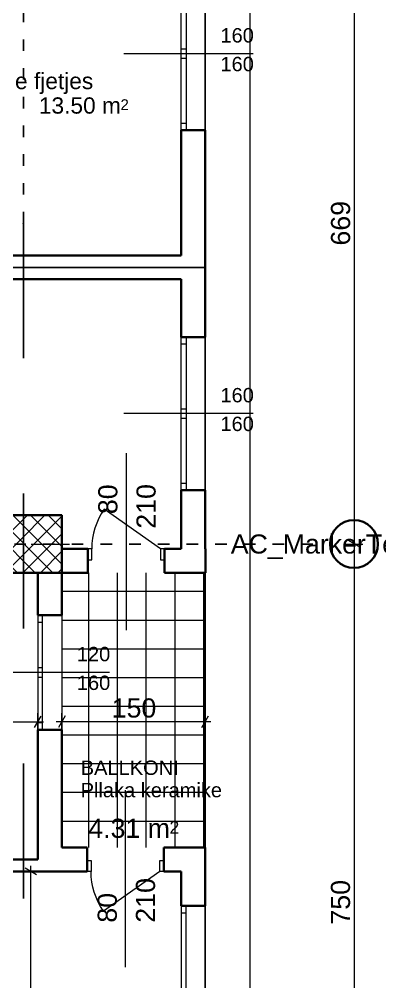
# Model space of a CAD drawing. Header units: centimetres. Extents: x 765 to 25620, y 224160 to 230516.
# Drawn here: x 4171 to 4548, y 228253 to 229259 of the extents above; entities that cross this region are included whole.
import ezdxf
from ezdxf.enums import TextEntityAlignment as Align

# ---------------------------------------------------------------- set-up
doc = ezdxf.new("R2010")
doc.units = ezdxf.units.CM
doc.header["$MEASUREMENT"] = 0
doc.linetypes.add('ACAD_ISO03W100', pattern=[30, 12, -18])
doc.linetypes.add('Small Dashed', pattern=[282.222222, 141.111111, -141.111111])
for name, color, linetype, lineweight in [('0_Pen_No__101', 252, 'Continuous', 13), ('ARCHICAD Door Markers_Pen_No__1', 7, 'Continuous', 13), ('ARCHICAD Door Markers_Pen_No__7', 7, 'Continuous', 35), ('ARCHICAD Doors_Pen_No__27', 7, 'Continuous', 35), ('ARCHICAD Window Markers_Pen_No__1', 7, 'Continuous', 13), ('ARCHICAD Window Markers_Pen_No__7', 7, 'Continuous', 35), ('ARCHICAD Windows_Pen_No__27', 7, 'Continuous', 35), ('Structural - Bearing_Pen_No__20', 1, 'Continuous', 0), ('Structural - Bearing_Pen_No__21', 7, 'Continuous', 35), ('Structural - Bearing_Pen_No__27', 7, 'Continuous', 35), ('Structural - Shear_Pen_No__1', 7, 'Continuous', 13), ('Structural - Shear_Pen_No__7', 7, 'Continuous', 35)]:
    doc.layers.add(name, color=color, linetype=linetype, lineweight=lineweight)
for name, color, linetype, lineweight, true_color in [('0_Pen_No__8', 7, 'Continuous', 35, 0xa80f02), ('Annotation - Text_Pen_No__8', 7, 'Continuous', 35, 0xa80f02), ('ARCHICAD Doors_Pen_No__23', 7, 'Continuous', 20, 0xff6600), ('ARCHICAD Doors_Pen_No__3', 7, 'Continuous', 18, 0xff6600), ('ARCHICAD Windows_Pen_No__23', 7, 'Continuous', 20, 0xff6600), ('ARCHICAD Windows_Pen_No__3', 7, 'Continuous', 18, 0xff6600), ('Structural - Shear_Pen_No__58', 7, 'Continuous', 25, 0xdf0000)]:
    doc.layers.add(name, color=color, linetype=linetype, lineweight=lineweight, true_color=true_color)
for name, color, linetype in [('ARCHICAD Door Markers', 7, 'Continuous'), ('ARCHICAD Doors', 7, 'Continuous'), ('ARCHICAD Window Markers', 7, 'Continuous'), ('ARCHICAD Windows', 7, 'Continuous'), ('Dimensioning - General', 7, 'Continuous'), ('Structural - Bearing', 7, 'Continuous')]:
    doc.layers.add(name, color=color, linetype=linetype)
doc.styles.add('GENERATED_STYLE_1', font='arial.ttf')

# ---------------------------------------------------------------- blocks, each defined once
blk = doc.blocks.new('Door 22_5')
at = {"layer": 'ARCHICAD Doors_Pen_No__23', "color": 30, "linetype": 'Continuous', "lineweight": 20, "true_color": 0xff6600}
for p, q in [((-360, 0), (-400, 0)), ((-400, 0), (-400, -115)), ((-360, -115), (-360, 0)), ((400, 0), (360, 0)), ((360, 0), (360, -115)), ((400, -115), (400, 0)), ((-400, -115), (-360, -115)), ((360, -115), (400, -115))]:
    blk.add_line(p, q, dxfattribs=at)
at = {"layer": 'ARCHICAD Doors_Pen_No__27', "color": 7, "linetype": 'Continuous', "lineweight": 35}
for p, q in [((-400, 0), (-437, 0)), ((-400, 0), (-437, 0)), ((-400, 0), (-400, -115)), ((-400, 0), (-400, -115)), ((400, 0), (400, -115)), ((400, 0), (400, -115)), ((400, 0), (437, 0)), ((400, 0), (437, 0)), ((-400, -115), (-400, -250)), ((-400, -115), (-400, -250)), ((400, -115), (400, -250)), ((400, -115), (400, -250)), ((-400, -250), (-437, -250)), ((-400, -250), (-437, -250)), ((400, -250), (437, -250)), ((400, -250), (437, -250))]:
    blk.add_line(p, q, dxfattribs=at)
at = {"layer": 'ARCHICAD Doors_Pen_No__3', "color": 30, "linetype": 'Continuous', "lineweight": 18, "true_color": 0xff6600}
blk.add_line((360, 0), (-230, 413), dxfattribs=at)
blk.add_arc((360, 0), 720, 145, 180, dxfattribs=at)
blk = doc.blocks.new('D Marker 22')
at = {"layer": 'ARCHICAD Door Markers_Pen_No__1', "color": 7, "linetype": 'Continuous', "lineweight": 13}
blk.add_line((0, -1250), (0, 600), dxfattribs=at)
at = {"layer": 'ARCHICAD Door Markers_Pen_No__7', "color": 7, "lineweight": 35, "style": 'GENERATED_STYLE_1'}
for tag, p in [('AC_MarkerText_3', (-369, -329)), ('A', (31, -329))]:
    blk.add_attdef(tag, text='', height=200, rotation=270, dxfattribs=at).set_placement(p, align=Align.BOTTOM_LEFT)
blk = doc.blocks.new('D Marker 22_4')
at = {"layer": 'ARCHICAD Door Markers_Pen_No__1', "color": 7, "linetype": 'Continuous', "lineweight": 13}
blk.add_line((0, 1000), (0, -850), dxfattribs=at)
at = {"layer": 'ARCHICAD Door Markers_Pen_No__7', "color": 7, "lineweight": 35, "style": 'GENERATED_STYLE_1'}
for tag, p in [('AC_MarkerText_3', (-369, 665)), ('A', (31, 665))]:
    blk.add_attdef(tag, text='', height=200, rotation=270, dxfattribs=at).set_placement(p, align=Align.BOTTOM_LEFT)
blk = doc.blocks.new('Double Sash Window 22')
at = {"layer": 'ARCHICAD Windows_Pen_No__23', "color": 30, "linetype": 'Continuous', "lineweight": 20, "true_color": 0xff6600}
for p, q in [((-600, 0), (-525, 0)), ((-525, 0), (-525, -50)), ((-50, -50), (-50, 0)), ((-50, 0), (0, 0)), ((0, 0), (50, 0)), ((50, 0), (50, -50)), ((525, -50), (525, 0)), ((525, 0), (600, 0)), ((-525, -50), (-600, -50)), ((0, -50), (-50, -50)), ((50, -50), (0, -50)), ((600, -50), (525, -50))]:
    blk.add_line(p, q, dxfattribs=at)
at = {"layer": 'ARCHICAD Windows_Pen_No__27', "color": 7, "linetype": 'Continuous', "lineweight": 35}
for p, q in [((-600, 0), (-600, -50)), ((-600, 0), (-600, -50)), ((600, 0), (600, -50)), ((600, 0), (600, -50)), ((-600, -50), (-600, -250)), ((600, -50), (600, -250))]:
    blk.add_line(p, q, dxfattribs=at)
at = {"layer": 'ARCHICAD Windows_Pen_No__3', "color": 30, "linetype": 'Continuous', "lineweight": 18, "true_color": 0xff6600}
for p, q in [((-600, 0), (600, 0)), ((-525, 0), (-50, 0)), ((50, 0), (525, 0)), ((-50, -50), (-525, -50)), ((525, -50), (50, -50)), ((-600, -250), (600, -250))]:
    blk.add_line(p, q, dxfattribs=at)
blk = doc.blocks.new('W Marker 22_2')
at = {"layer": 'ARCHICAD Window Markers_Pen_No__1', "color": 7, "linetype": 'Continuous', "lineweight": 13}
blk.add_line((0, 500), (0, -850), dxfattribs=at)
at = {"layer": 'ARCHICAD Window Markers_Pen_No__7', "color": 7, "lineweight": 35, "style": 'GENERATED_STYLE_1'}
for tag, p in [('AC_MarkerText_3', (276, 207)), ('iShowSillTo', (-24, 207))]:
    blk.add_attdef(tag, text='', height=150, rotation=90, dxfattribs=at).set_placement(p, align=Align.BOTTOM_LEFT)
blk = doc.blocks.new('Triple Window 22')
at = {"layer": 'ARCHICAD Windows_Pen_No__23', "color": 30, "linetype": 'Continuous', "lineweight": 20, "true_color": 0xff6600}
for p, q in [((-1500, 0), (-1425, 0)), ((-1425, 0), (-1425, -50)), ((-568, -50), (-568, 0)), ((-568, 0), (-500, 0)), ((-500, 0), (-432, 0)), ((-432, 0), (-432, -50)), ((412.5, -50), (412.5, 0)), ((412.5, 0), (500, 0)), ((500, 0), (587.5, 0)), ((587.5, 0), (587.5, -50)), ((1425, -50), (1425, 0)), ((1425, 0), (1500, 0)), ((-1425, -50), (-1500, -50)), ((-500, -50), (-568, -50)), ((-432, -50), (-500, -50)), ((500, -50), (412.5, -50)), ((587.5, -50), (500, -50)), ((1500, -50), (1425, -50))]:
    blk.add_line(p, q, dxfattribs=at)
at = {"layer": 'ARCHICAD Windows_Pen_No__27', "color": 7, "linetype": 'Continuous', "lineweight": 35}
for p, q in [((-1500, 0), (-1500, -50)), ((-1500, 0), (-1500, -50)), ((1500, 0), (1500, -50)), ((1500, 0), (1500, -50)), ((-1500, -50), (-1500, -250)), ((1500, -50), (1500, -250))]:
    blk.add_line(p, q, dxfattribs=at)
at = {"layer": 'ARCHICAD Windows_Pen_No__3', "color": 30, "linetype": 'Continuous', "lineweight": 18, "true_color": 0xff6600}
for p, q in [((-1500, 0), (1500, 0)), ((-1425, 0), (-568, 0)), ((-432, 0), (412.5, 0)), ((587.5, 0), (1425, 0)), ((-568, -50), (-1425, -50)), ((412.5, -50), (-432, -50)), ((1425, -50), (587.5, -50)), ((-1500, -250), (1500, -250))]:
    blk.add_line(p, q, dxfattribs=at)
blk = doc.blocks.new('Double Sash Window 22_2')
at = {"layer": 'ARCHICAD Windows_Pen_No__23', "color": 30, "linetype": 'Continuous', "lineweight": 20, "true_color": 0xff6600}
for p, q in [((-800, 0), (-725, 0)), ((-725, 0), (-725, -50)), ((-50, -50), (-50, 0)), ((-50, 0), (0, 0)), ((0, 0), (50, 0)), ((50, 0), (50, -50)), ((725, -50), (725, 0)), ((725, 0), (800, 0)), ((-725, -50), (-800, -50)), ((0, -50), (-50, -50)), ((50, -50), (0, -50)), ((800, -50), (725, -50))]:
    blk.add_line(p, q, dxfattribs=at)
at = {"layer": 'ARCHICAD Windows_Pen_No__27', "color": 7, "linetype": 'Continuous', "lineweight": 35}
for p, q in [((-800, 0), (-800, -50)), ((-800, 0), (-800, -50)), ((800, 0), (800, -50)), ((800, 0), (800, -50)), ((-800, -50), (-800, -250)), ((800, -50), (800, -250))]:
    blk.add_line(p, q, dxfattribs=at)
at = {"layer": 'ARCHICAD Windows_Pen_No__3', "color": 30, "linetype": 'Continuous', "lineweight": 18, "true_color": 0xff6600}
for p, q in [((-800, 0), (800, 0)), ((-725, 0), (-50, 0)), ((50, 0), (725, 0)), ((-50, -50), (-725, -50)), ((725, -50), (50, -50)), ((-800, -250), (800, -250))]:
    blk.add_line(p, q, dxfattribs=at)

msp = doc.modelspace()

# ---------------------------------------------------------------- hatches: boundary and pattern name
at = {"layer": 'Structural - Bearing', "linetype": 'Continuous', "lineweight": 0, "true_color": 0x000000}
h = msp.add_hatch(dxfattribs=at)
h.set_pattern_fill('CONCRETE_BLOCK', color=18, scale=0.1, style=0, pattern_type=2)
h.set_pattern_definition([(45, (1303.923, 207240.939), (-9.192388, 9.192388), []), (135, (1303.923, 207240.939), (9.192388, 9.192388), [])])
h.paths.add_polyline_path([(4135.4, 228740.3), (4135.4, 228680.3), (4215.4, 228680.3), (4215.4, 228740.3)])

# ---------------------------------------------------------------- linework, layer by layer
at = {"color": 205, "linetype": 'ACAD_ISO03W100'}
for p, q in [((4175.4, 229045.4), (4175.4, 230242.7)), ((3446, 228710.3), (4496.1, 228710.3))]:
    msp.add_line(p, q, dxfattribs=at)
at = {"color": 0}
msp.add_line((4365.5, 227943.1), (4365.5, 230141.9), dxfattribs=at)
msp.add_lwpolyline([(4365.5, 229011.8), (4365.5, 228999.3), (3515.7, 228999.3), (3515.7, 229380.9), (3515.7, 229414.5), (3528.2, 229414.5), (3528.2, 230141.9), (4365.5, 230141.9), (4365.5, 228999.3), (3515.7, 228999.3)], dxfattribs=at)
at = {"layer": '0_Pen_No__101', "color": 252, "linetype": 'Continuous', "lineweight": 13}
for p, q in [((4243.9, 228393.1), (4243.9, 228680.3)), ((4273.9, 228393.1), (4273.9, 228680.3)), ((4303.9, 228393.1), (4303.9, 228680.3)), ((4333.9, 228393.1), (4333.9, 228680.3)), ((4363.9, 228393.1), (4363.9, 228680.3)), ((4215.4, 228660.9), (4365.5, 228660.9)), ((4215.4, 228630.9), (4365.5, 228630.9)), ((4215.4, 228600.9), (4365.5, 228600.9)), ((4215.4, 228570.9), (4365.5, 228570.9)), ((4215.4, 228540.9), (4365.5, 228540.9)), ((4215.4, 228510.9), (4365.5, 228510.9)), ((4215.4, 228480.9), (4365.5, 228480.9)), ((4215.4, 228450.9), (4365.5, 228450.9)), ((4215.4, 228420.9), (4365.5, 228420.9))]:
    msp.add_line(p, q, dxfattribs=at)
at = {"layer": 'Dimensioning - General', "color": 7, "linetype": 'Continuous', "lineweight": 13}
for p, q in [((4412.5, 225461.6), (4412.5, 230141.9)), ((4521.3, 229379.3), (4521.2, 228710.3)), ((4521.3, 229379.3), (4521.2, 228710.3)), ((4512.2, 228710.3), (4530.2, 228710.3)), ((4527.2, 228706.9), (4515.2, 228713.8)), ((4527.2, 228706.9), (4515.2, 228713.8)), ((4521.2, 228710.3), (4521.2, 227960.6)), ((4521.2, 228710.3), (4521.2, 227960.6)), ((4186.9, 228518.6), (4193.9, 228530.6)), ((4190.4, 228515.6), (4190.4, 228533.6)), ((4218.9, 228530.7), (4211.9, 228518.7)), ((4215.4, 228515.7), (4215.4, 228533.7)), ((4362.1, 228518.7), (4369, 228530.7)), ((4365.6, 228515.7), (4365.6, 228533.7)), ((3880.4, 228524.5), (4190.4, 228524.6)), ((4190.4, 228524.6), (4196.3, 228524.6)), ((4209.5, 228524.7), (4215.4, 228524.7)), ((4215.4, 228524.7), (4365.6, 228524.7)), ((4365.6, 228524.7), (4371.4, 228524.7)), ((4192.1, 228368.1), (4174.1, 228368.1)), ((4189.1, 228364.7), (4177.1, 228371.6)), ((4183.1, 228368.1), (4183.1, 228374)), ((4183.1, 227968.1), (4183.1, 228368.1))]:
    msp.add_line(p, q, dxfattribs=at)
at = {"layer": 'Structural - Bearing_Pen_No__20', "color": 1, "linetype": 'Continuous', "lineweight": 0}
for p, q in [((4175.4, 228718.3), (4175.4, 228748.3)), ((4183.4, 228710.3), (4223.4, 228710.3)), ((4175.4, 228702.3), (4175.4, 228672.3))]:
    msp.add_line(p, q, dxfattribs=at)
msp.add_point((4175.4, 228710.3), dxfattribs=at)
at = {"layer": 'Structural - Bearing_Pen_No__21', "color": 7, "linetype": 'Continuous', "lineweight": 35, "flags": 128}
msp.add_lwpolyline([(4135.4, 228740.3), (4135.4, 228680.3), (4215.4, 228680.3), (4215.4, 228740.3)], close=True, dxfattribs=at)
at = {"layer": 'Structural - Bearing_Pen_No__27', "color": 7, "linetype": 'Continuous', "lineweight": 35}
for p, q in [((4340.5, 229142.5), (4345.5, 229142.5)), ((4345.5, 229142.5), (4365.5, 229142.5)), ((4340.5, 228926.5), (4345.5, 228926.5)), ((4345.5, 228926.5), (4365.5, 228926.5)), ((4340.5, 228766.5), (4345.5, 228766.5)), ((4345.5, 228766.5), (4365.5, 228766.5)), ((4242.8, 228705.3), (4239.1, 228705.3)), ((4242.8, 228705.3), (4242.8, 228693.8)), ((4322.8, 228705.3), (4326.5, 228705.3)), ((4322.8, 228705.3), (4322.8, 228693.8)), ((4242.8, 228693.8), (4242.8, 228680.3)), ((4322.8, 228693.8), (4322.8, 228680.3)), ((4242.8, 228680.3), (4239.1, 228680.3)), ((4322.8, 228680.3), (4326.5, 228680.3)), ((4190.4, 228636.1), (4195.4, 228636.1)), ((4195.4, 228636.1), (4215.4, 228636.1)), ((4190.4, 228516.1), (4195.4, 228516.1)), ((4195.4, 228516.1), (4215.4, 228516.1)), ((4242.1, 228393.1), (4238.4, 228393.1)), ((4242.1, 228379.6), (4242.1, 228393.1)), ((4322.1, 228393.1), (4325.8, 228393.1)), ((4322.1, 228379.6), (4322.1, 228393.1)), ((4242.1, 228368.1), (4242.1, 228379.6)), ((4322.1, 228368.1), (4322.1, 228379.6)), ((4242.1, 228368.1), (4238.4, 228368.1)), ((4322.1, 228368.1), (4325.8, 228368.1)), ((4340.5, 228332.4), (4345.5, 228332.4)), ((4345.5, 228332.4), (4365.5, 228332.4))]:
    msp.add_line(p, q, dxfattribs=at)
at = {"layer": 'Structural - Bearing_Pen_No__27', "color": 7, "linetype": 'Continuous', "lineweight": 35, "flags": 128}
for points in [[(4340.5, 229142.5), (4340.5, 229011.8)], [(4365.5, 228926.5), (4365.5, 229142.5)], [(4340.5, 229011.8), (3989.8, 229011.8)], [(3743.2, 228986.8), (4340.5, 228986.8)], [(4340.5, 228986.8), (4340.5, 228926.5)], [(4340.5, 228766.5), (4340.5, 228705.3)], [(4365.5, 228705.3), (4365.5, 228766.5)], [(4242.8, 228705.3), (4215.4, 228705.3)], [(4340.5, 228705.3), (4322.8, 228705.3)], [(4365.8, 228680.3), (4365.8, 228705.3)], [(4190.4, 228680.3), (4190.4, 228636.1)], [(4215.4, 228680.3), (4242.8, 228680.3)], [(4215.4, 228636.1), (4215.4, 228680.3)], [(4322.8, 228680.3), (4365.8, 228680.3)], [(4190.4, 228516.1), (4190.4, 228380.6)], [(4215.4, 228393.1), (4215.4, 228516.1)], [(4242.1, 228393.1), (4215.4, 228393.1)], [(4340.5, 228393.1), (4322.1, 228393.1)], [(4365.5, 228393.1), (4340.5, 228393.1)], [(4365.5, 228332.4), (4365.5, 228393.1)], [(4190.4, 228380.6), (3880.4, 228380.6)], [(3860.8, 228368.1), (4190.4, 228368.1)], [(4190.4, 228368.1), (4215.4, 228368.1)], [(4215.4, 228368.1), (4242.1, 228368.1)], [(4322.1, 228368.1), (4340.5, 228368.1)], [(4340.5, 228368.1), (4340.5, 228332.4)]]:
    msp.add_lwpolyline(points, dxfattribs=at)
at = {"layer": 'Structural - Shear_Pen_No__58', "color": 12, "linetype": 'Small Dashed', "lineweight": 25, "true_color": 0xdf0000}
msp.add_line((4175.4, 229045.4), (4175.4, 226560), dxfattribs=at)
msp.add_point((4175.4, 229045.4), dxfattribs=at)
msp.add_point((4175.4, 229045.4), dxfattribs=at)
at = {"layer": 'Structural - Shear_Pen_No__7', "color": 7, "linetype": 'Continuous', "lineweight": 35}
msp.add_ellipse((4521.1, 228710.3), major_axis=(17.7, 17.7), ratio=1, start_param=5.497787, end_param=11.780972, dxfattribs=at)

# ---------------------------------------------------------------- block references
at = {"layer": 'ARCHICAD Door Markers', "color": 7, "lineweight": 13}
ref = msp.add_blockref('D Marker 22_4', (4282.8, 228705.3), dxfattribs=dict(at, xscale=0.1, yscale=0.1, zscale=0.1))
ref.add_attrib('AC_MarkerText_2', '80', dxfattribs={"layer": 'ARCHICAD Door Markers_Pen_No__7', "color": 7, "lineweight": 35, "height": 20, "rotation": 90, "style": 'GENERATED_STYLE_1'}).set_placement((4279.6, 228741.5), align=Align.BOTTOM_LEFT)
ref.add_attrib('AC_MarkerText_3', '210', dxfattribs={"layer": 'ARCHICAD Door Markers_Pen_No__7', "color": 7, "lineweight": 35, "height": 20, "rotation": 90, "style": 'GENERATED_STYLE_1'}).set_placement((4319.6, 228726.3), align=Align.BOTTOM_LEFT)
ref = msp.add_blockref('D Marker 22', (4282.1, 228393.1), dxfattribs=dict(at, xscale=0.1, yscale=0.1, zscale=0.1))
ref.add_attrib('AC_MarkerText_2', '80', dxfattribs={"layer": 'ARCHICAD Door Markers_Pen_No__7', "color": 7, "lineweight": 35, "height": 20, "rotation": 90, "style": 'GENERATED_STYLE_1'}).set_placement((4279, 228314.7), align=Align.BOTTOM_LEFT)
ref.add_attrib('AC_MarkerText_3', '210', dxfattribs={"layer": 'ARCHICAD Door Markers_Pen_No__7', "color": 7, "lineweight": 35, "height": 20, "rotation": 90, "style": 'GENERATED_STYLE_1'}).set_placement((4319, 228314.7), align=Align.BOTTOM_LEFT)
at = {"layer": 'ARCHICAD Doors', "color": 7, "linetype": 'Continuous', "lineweight": 13, "xscale": 0.1, "yscale": 0.1, "zscale": 100}
msp.add_blockref('Door 22_5', (4282.8, 228705.3), dxfattribs=at)
at = {"layer": 'ARCHICAD Doors', "color": 7, "linetype": 'Continuous', "lineweight": 13, "xscale": -0.1, "yscale": 0.1, "zscale": 100, "rotation": 180}
msp.add_blockref('Door 22_5', (4282.1, 228368.1), dxfattribs=at)
at = {"layer": 'ARCHICAD Window Markers', "color": 7, "lineweight": 13}
ref = msp.add_blockref('W Marker 22_2', (4365.5, 229222.5), dxfattribs=dict(at, xscale=0.1, yscale=0.1, zscale=0.1, rotation=270))
ref.add_attrib('AC_MarkerText_2', '160', dxfattribs={"layer": 'ARCHICAD Window Markers_Pen_No__7', "color": 7, "lineweight": 35, "height": 15, "style": 'GENERATED_STYLE_1'}).set_placement((4381.4, 229199.7), align=Align.BOTTOM_LEFT)
ref.add_attrib('AC_MarkerText_2_1', '160', dxfattribs={"layer": 'ARCHICAD Window Markers_Pen_No__7', "color": 7, "lineweight": 35, "height": 15, "style": 'GENERATED_STYLE_1'}).set_placement((4381.4, 229229.7), align=Align.BOTTOM_LEFT)
ref = msp.add_blockref('W Marker 22_2', (4365.5, 228846.5), dxfattribs=dict(at, xscale=0.1, yscale=0.1, zscale=0.1, rotation=270))
ref.add_attrib('AC_MarkerText_2', '160', dxfattribs={"layer": 'ARCHICAD Window Markers_Pen_No__7', "color": 7, "lineweight": 35, "height": 15, "style": 'GENERATED_STYLE_1'}).set_placement((4381.4, 228823.8), align=Align.BOTTOM_LEFT)
ref.add_attrib('AC_MarkerText_2_1', '160', dxfattribs={"layer": 'ARCHICAD Window Markers_Pen_No__7', "color": 7, "lineweight": 35, "height": 15, "style": 'GENERATED_STYLE_1'}).set_placement((4381.4, 228853.8), align=Align.BOTTOM_LEFT)
ref = msp.add_blockref('W Marker 22_2', (4215.4, 228576.1), dxfattribs=dict(at, xscale=0.1, yscale=0.1, zscale=0.1, rotation=270))
ref.add_attrib('AC_MarkerText_2', '120', dxfattribs={"layer": 'ARCHICAD Window Markers_Pen_No__7', "color": 7, "lineweight": 35, "height": 15, "style": 'GENERATED_STYLE_1'}).set_placement((4231.2, 228583.3), align=Align.BOTTOM_LEFT)
ref.add_attrib('AC_MarkerText_3', '160', dxfattribs={"layer": 'ARCHICAD Window Markers_Pen_No__7', "color": 7, "lineweight": 35, "height": 15, "style": 'GENERATED_STYLE_1'}).set_placement((4231.2, 228553.3), align=Align.BOTTOM_LEFT)
at = {"layer": 'ARCHICAD Windows', "color": 21, "linetype": 'Continuous', "lineweight": 18, "true_color": 0xff9955, "yscale": 0.1, "zscale": 100}
for name, p, xscale, rotation in [('Double Sash Window 22_2', (4340.5, 229222.5), 0.1, 89.99999999999999), ('Double Sash Window 22_2', (4340.5, 228846.5), 0.1, 89.99999999999999), ('Double Sash Window 22', (4190.4, 228576.1), -0.1, 90), ('Triple Window 22', (4340.5, 228182.4), -0.1, 90)]:
    msp.add_blockref(name, p, dxfattribs=dict(at, xscale=xscale, rotation=rotation))

# ---------------------------------------------------------------- texts
at = {"layer": '0_Pen_No__8', "color": 14, "true_color": 0xa80f02, "style": 'GENERATED_STYLE_1'}
for s, height, p in [('13.50 m', 17, (4191.5, 229159.9)), ('2', 11.2, (4276.9, 229163.7)), ('4.31 m', 20, (4243.2, 228403.3)), ('2', 13.2, (4328.1, 228407.7))]:
    msp.add_text(s, height=height, dxfattribs=at).set_placement(p)
at = {"layer": 'Annotation - Text_Pen_No__8', "color": 14, "true_color": 0xa80f02, "style": 'GENERATED_STYLE_1'}
for s, height, p in [('Dhome e fjetjes', 17, (4083.4, 229185.5)), ('BALLKONI', 15, (4235.3, 228469.1)), ('Pllaka keramike', 15, (4235.2, 228445.7))]:
    msp.add_text(s, height=height, dxfattribs=at).set_placement(p)
at = {"layer": 'Dimensioning - General', "color": 7, "lineweight": 13, "char_height": 20, "attachment_point": 7, "style": 'GENERATED_STYLE_1'}
for s, insert, rotation in [('\\A1;669', (4517.3, 229022.1), 89.9973), ('\\A1;150', (4267.7, 228528.7), 0.024), ('\\A1;750', (4517.2, 228312.7), 89.9973)]:
    msp.add_mtext(s, dxfattribs=dict(at, insert=insert, rotation=rotation))
at = {"layer": 'Structural - Shear_Pen_No__1', "color": 7, "lineweight": 13, "style": 'GENERATED_STYLE_1'}
msp.add_attdef('AC_MarkerText_1_1', text='', height=20, dxfattribs=at).set_placement((4521.1, 228710.3), align=Align.MIDDLE_CENTER)

doc.saveas('drawing.dxf')
